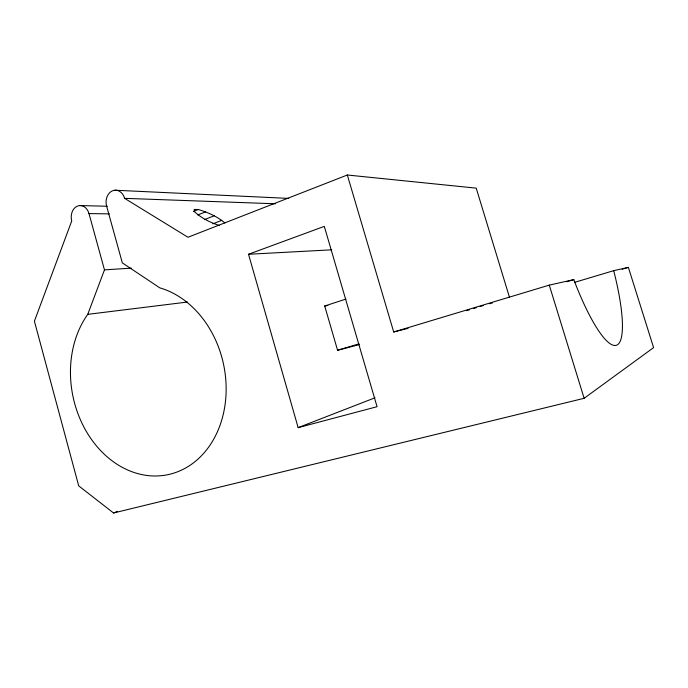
<?xml version="1.0" encoding="UTF-8"?>
<svg xmlns="http://www.w3.org/2000/svg" width="688" height="688" viewBox="0 0 688 688"><rect width="100%" height="100%" fill="white"/><g stroke="black" fill="none" stroke-linecap="round" stroke-linejoin="round"><path stroke-width="1.03" d="M509.481 297.302L476.216 188.142L347.328 175.01L187.962 237.257L124.597 198.342A12.014 9.537 88.7 0 0 112.445 190.825A12.014 9.537 88.7 0 0 106.597 206.047L122.335 262.893L159.814 287.851A96.096 76.979 78.4 0 1 222.061 418.932A96.096 76.979 78.4 0 1 110.811 459.833A96.096 76.979 78.4 0 1 87.746 314.347L104.473 269.868L88.984 213.59A11.756 9.15 87.6 0 0 77.297 206.142A11.756 9.15 87.6 0 0 71.733 220.977L34.4 321.176L78.707 485.866L113.554 512.99L584.129 398.3L653.6 347.621L628.376 267.374L613.705 270.668L574.824 282.286M113.554 512.99L117.528 511.373M193.397 211.5L198.299 209.513C207.836 212.343 217.27 216.471 224.881 222.972M197.791 214.974L205.583 211.844M204.396 219.653L214.14 215.791M212.798 223.849L221.76 220.332M298.153 427.635L377.058 406.694L324.306 226.369L248.523 254.268L298.153 427.635L375.012 397.784M359.213 344.628L337.576 350.269L324.702 305.997L345.909 299.082M466.739 310.666L469.551 309.755M473.43 308.551L476.234 307.699M347.328 175.01L393.699 331.986L549.273 285.124L573.809 279.62A98.676 21.053 72.2 0 0 616.018 345.376A98.676 21.053 72.2 0 0 613.705 270.668M337.576 350.269L358.998 343.828M566.645 281.77L573.809 279.62M480.164 306.521L483.251 305.601M622.201 269.214L628.376 267.374M489.486 303.769L492.47 302.909M393.699 331.986L408.044 328.374M324.702 305.997L327.858 305.472M87.746 314.347L187.48 302.041M104.473 269.868L131.296 268.139M248.523 254.268L331.719 249.821M88.984 213.59L109.366 213.865M198.299 209.513L194.197 209.427L194.42 211.637C201.403 218.148 210.236 222.508 219.248 225.466M79.584 205.566L107.405 206.245M124.597 198.342L275.372 203.777M114.827 190.215L288.771 198.402M549.273 285.124L584.129 398.3"/></g></svg>
